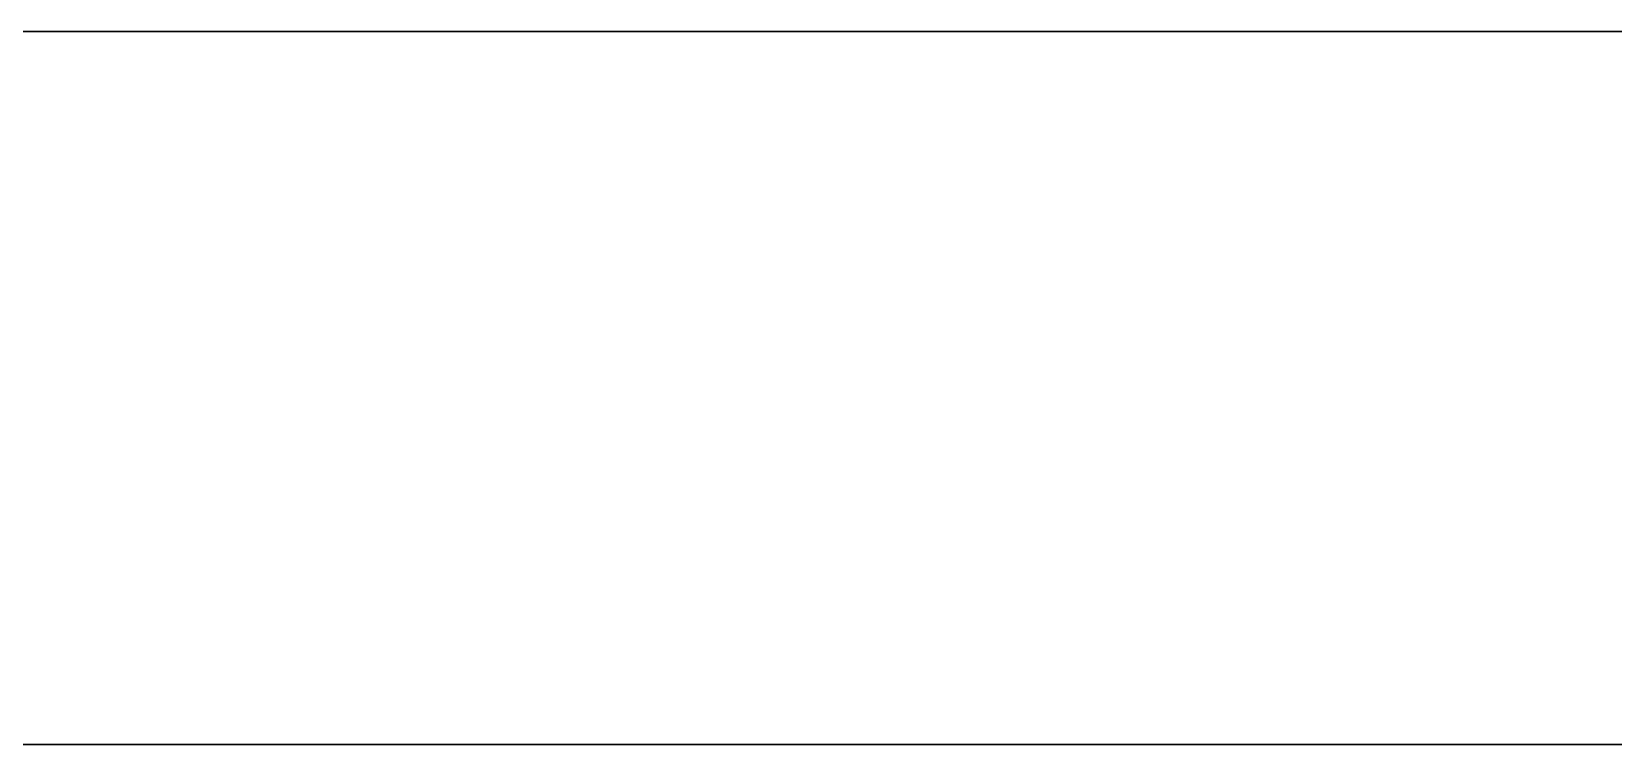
# Model space of a CAD drawing. Header units: millimetres. Extents: x -75 to 3610, y -1375 to 0.
# Drawn here: x 678 to 827.9, y -117.5 to -50 of the extents above; entities that cross this region are included whole.
import ezdxf

# ---------------------------------------------------------------- set-up
doc = ezdxf.new("R2010")
doc.units = ezdxf.units.MM
for name, color, linetype in [('IQ_200_2D', 1, 'Continuous'), ('IQ_200_3D', 1, 'Continuous'), ('IQ_204_2D', 7, 'Continuous')]:
    doc.layers.add(name, color=color, linetype=linetype)

msp = doc.modelspace()

# ---------------------------------------------------------------- linework, layer by layer
at = {"layer": 'IQ_200_2D'}
msp.add_lwpolyline([(80, -50), (3310, -50), (3310, -845), (2103, -845), (2103, -879), (1617, -879), (1617, -845), (80, -845), (80, -50)], dxfattribs=at)
at = {"layer": 'IQ_200_3D'}
for points in [[(970, -50, 1785), (80, -50, 1785), (80, -50, 2312), (970, -50, 2312)], [(970, -50, 2312), (80, -50, 2311.95), (80, -782.5, 2312), (970, -782.5, 2312)], [(3305, -117.5, 188), (85, -117.5, 188), (85, -50, 188), (3305, -50, 188)], [(3305, -50, 188), (85, -50, 188), (85, -50, 1785), (3305, -50, 1785)]]:
    msp.add_3dface(points, dxfattribs=at)
at = {"layer": 'IQ_204_2D'}
msp.add_line((80, -117.5), (3310, -117.5), dxfattribs=at)

doc.saveas('drawing.dxf')
